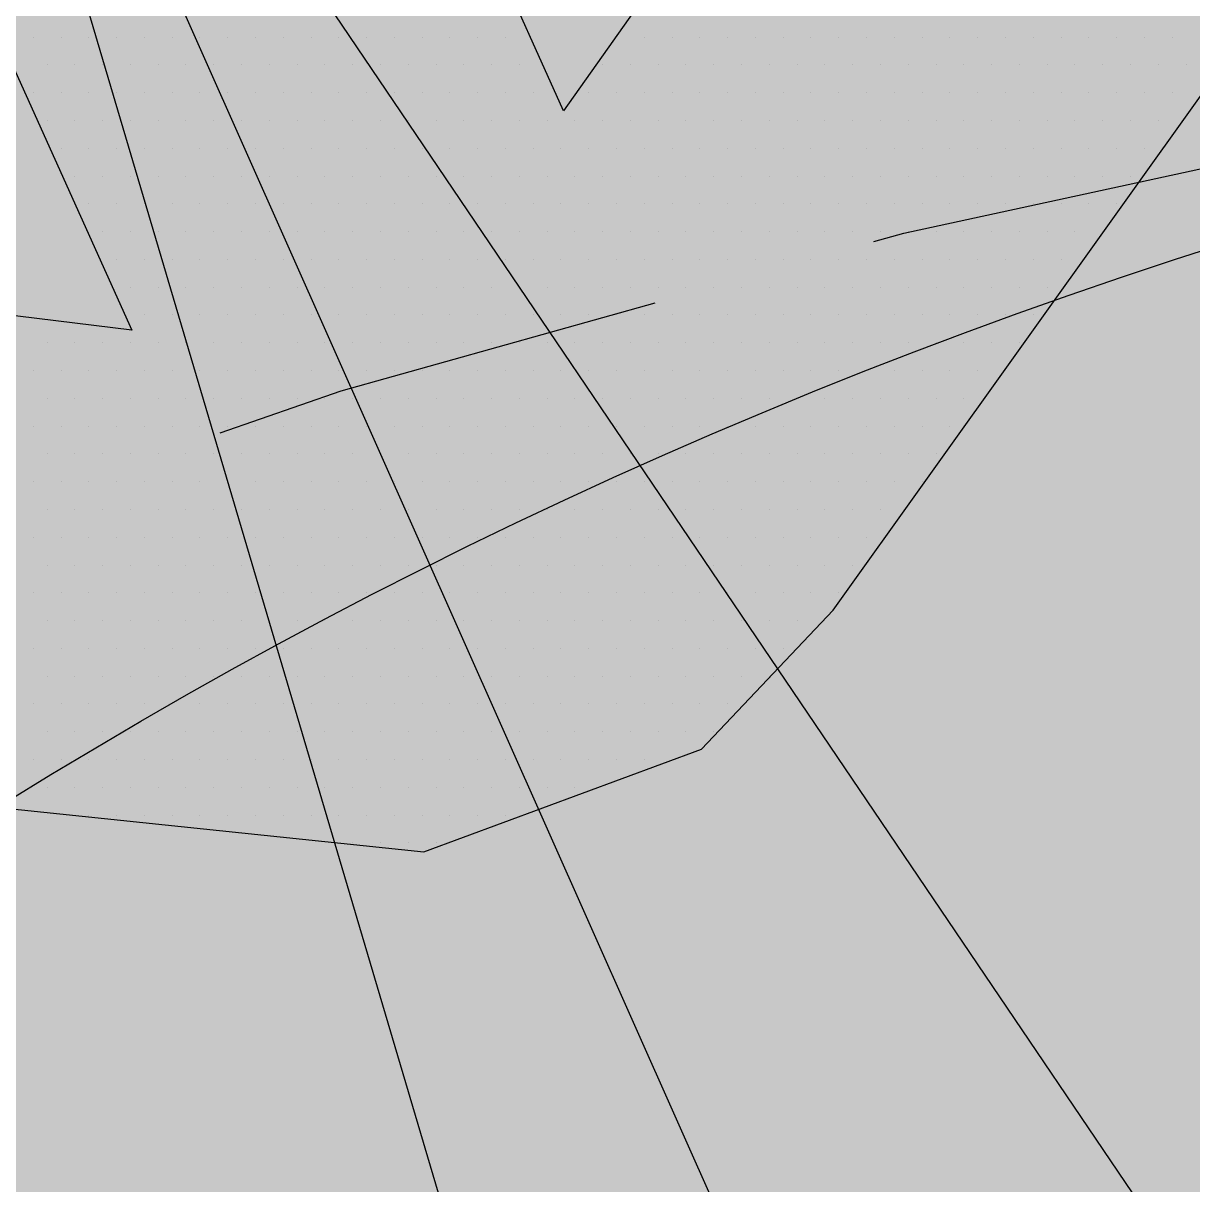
# Paper-space layout 'Layout1' of a CAD drawing. Extents: x -43 to 2298, y -18 to 768.
# Drawn here: x 138.001 to 140.317, y 267.128 to 269.429 of the extents above; entities that cross this region are included whole.
import ezdxf

# ---------------------------------------------------------------- set-up
doc = ezdxf.new("R2010")
doc.units = 0
doc.header["$LTSCALE"] = 2
doc.linetypes.add('CACHEX2', pattern=[0.75, 0.5, -0.25])
doc.layers.add('CARTOUCHE', color=7, linetype='Continuous')
doc.layers.add('LOGO', color=7, linetype='Continuous')

# ---------------------------------------------------------------- blocks, each defined once
blk = doc.blocks.new('A$C715108E3')
at = {"layer": 'LOGO', "color": 131}
for p, q in [((-13.2767, -1.0386), (-13.2767, -1.0386)), ((-13.1849, -1.0386), (-13.1849, -1.0386)), ((-13.0934, -1.0386), (-13.0934, -1.0386)), ((-13.0016, -1.0386), (-13.0016, -1.0386)), ((-12.9098, -1.0386), (-12.9098, -1.0386)), ((-12.8179, -1.0386), (-12.8179, -1.0386)), ((-12.7265, -1.0386), (-12.7265, -1.0386)), ((-12.6346, -1.0386), (-12.6346, -1.0386)), ((-12.5426, -1.0386), (-12.5426, -1.0386)), ((-12.4514, -1.0386), (-12.4514, -1.0386)), ((-12.3593, -1.0386), (-12.3593, -1.0386)), ((-12.2673, -1.0386), (-12.2673, -1.0386)), ((-12.176, -1.0386), (-12.176, -1.0386)), ((-12.0842, -1.0386), (-12.0842, -1.0386)), ((-11.9926, -1.0386), (-11.9926, -1.0386)), ((-11.9009, -1.0386), (-11.9009, -1.0386)), ((-11.8089, -1.0386), (-11.8089, -1.0386)), ((-11.7173, -1.0386), (-11.7173, -1.0386)), ((-11.3535, -1.0386), (-11.3535, -1.0386)), ((-11.3501, -1.0386), (-11.3501, -1.0386)), ((-11.2587, -1.0386), (-11.2587, -1.0386)), ((-11.1668, -1.0386), (-11.1668, -1.0386)), ((-11.075, -1.0386), (-11.075, -1.0386)), ((-10.9835, -1.0386), (-10.9835, -1.0386)), ((-10.8917, -1.0386), (-10.8917, -1.0386)), ((-10.7997, -1.0386), (-10.7997, -1.0386)), ((-10.7084, -1.0386), (-10.7084, -1.0386)), ((-10.6164, -1.0386), (-10.6164, -1.0386)), ((-10.5244, -1.0386), (-10.5244, -1.0386)), ((-10.4327, -1.0386), (-10.4327, -1.0386)), ((-10.3413, -1.0386), (-10.3413, -1.0386)), ((-10.2496, -1.0386), (-10.2496, -1.0386)), ((-10.1576, -1.0386), (-10.1576, -1.0386)), ((-10.0663, -1.0386), (-10.0663, -1.0386)), ((-9.9743, -1.0386), (-9.9743, -1.0386)), ((-9.8823, -1.0386), (-9.8823, -1.0386)), ((-9.7912, -1.0386), (-9.7912, -1.0386)), ((-9.699, -1.0386), (-9.699, -1.0386)), ((-9.6072, -1.0386), (-9.6072, -1.0386)), ((-9.5157, -1.0386), (-9.5157, -1.0386)), ((-13.231, -1.1301), (-13.231, -1.1301)), ((-13.1392, -1.1301), (-13.1392, -1.1301)), ((-13.0473, -1.1301), (-13.0473, -1.1301)), ((-12.9559, -1.1301), (-12.9559, -1.1301)), ((-12.864, -1.1301), (-12.864, -1.1301)), ((-12.7722, -1.1301), (-12.7722, -1.1301)), ((-12.6804, -1.1301), (-12.6804, -1.1301)), ((-12.5889, -1.1301), (-12.5889, -1.1301)), ((-12.4971, -1.1301), (-12.4971, -1.1301)), ((-12.4051, -1.1301), (-12.4051, -1.1301)), ((-12.3138, -1.1301), (-12.3138, -1.1301)), ((-12.2218, -1.1301), (-12.2218, -1.1301)), ((-12.1298, -1.1301), (-12.1298, -1.1301)), ((-12.0385, -1.1301), (-12.0385, -1.1301)), ((-11.9465, -1.1301), (-11.9465, -1.1301)), ((-11.8548, -1.1301), (-11.8548, -1.1301)), ((-11.7628, -1.1301), (-11.7628, -1.1301)), ((-11.6713, -1.1301), (-11.6713, -1.1301)), ((-11.418, -1.1301), (-11.418, -1.1301)), ((-11.3962, -1.1301), (-11.3962, -1.1301)), ((-11.3044, -1.1301), (-11.3044, -1.1301)), ((-11.2126, -1.1301), (-11.2126, -1.1301)), ((-11.1211, -1.1301), (-11.1211, -1.1301)), ((-11.0293, -1.1301), (-11.0293, -1.1301)), ((-10.9374, -1.1301), (-10.9374, -1.1301)), ((-10.846, -1.1301), (-10.846, -1.1301)), ((-10.7541, -1.1301), (-10.7541, -1.1301)), ((-10.6621, -1.1301), (-10.6621, -1.1301)), ((-10.5705, -1.1301), (-10.5705, -1.1301)), ((-10.479, -1.1301), (-10.479, -1.1301)), ((-10.3868, -1.1301), (-10.3868, -1.1301)), ((-10.2952, -1.1301), (-10.2952, -1.1301)), ((-10.2035, -1.1301), (-10.2035, -1.1301)), ((-10.1119, -1.1301), (-10.1119, -1.1301)), ((-10.0199, -1.1301), (-10.0199, -1.1301)), ((-9.9284, -1.1301), (-9.9284, -1.1301)), ((-9.8366, -1.1301), (-9.8366, -1.1301)), ((-9.7447, -1.1301), (-9.7447, -1.1301)), ((-9.6535, -1.1301), (-9.6535, -1.1301)), ((-9.5614, -1.1301), (-9.5614, -1.1301)), ((-9.4696, -1.1301), (-9.4696, -1.1301)), ((-13.3045, -1.2223), (-13.3045, -1.2223)), ((-13.2767, -1.2223), (-13.2767, -1.2223)), ((-13.1849, -1.2223), (-13.1849, -1.2223)), ((-13.0934, -1.2223), (-13.0934, -1.2223)), ((-13.0016, -1.2223), (-13.0016, -1.2223)), ((-12.9098, -1.2223), (-12.9098, -1.2223)), ((-12.8179, -1.2223), (-12.8179, -1.2223)), ((-12.7265, -1.2223), (-12.7265, -1.2223)), ((-12.6346, -1.2223), (-12.6346, -1.2223)), ((-12.5426, -1.2223), (-12.5426, -1.2223)), ((-12.4514, -1.2223), (-12.4514, -1.2223)), ((-12.3593, -1.2223), (-12.3593, -1.2223)), ((-12.2673, -1.2223), (-12.2673, -1.2223)), ((-12.176, -1.2223), (-12.176, -1.2223)), ((-12.0842, -1.2223), (-12.0842, -1.2223)), ((-11.9926, -1.2223), (-11.9926, -1.2223)), ((-11.9009, -1.2223), (-11.9009, -1.2223)), ((-11.8089, -1.2223), (-11.8089, -1.2223)), ((-11.7173, -1.2223), (-11.7173, -1.2223)), ((-11.6252, -1.2223), (-11.6252, -1.2223)), ((-11.4828, -1.2223), (-11.4828, -1.2223)), ((-11.442, -1.2223), (-11.442, -1.2223)), ((-11.3501, -1.2223), (-11.3501, -1.2223)), ((-11.2587, -1.2223), (-11.2587, -1.2223)), ((-11.1668, -1.2223), (-11.1668, -1.2223)), ((-11.075, -1.2223), (-11.075, -1.2223)), ((-10.9835, -1.2223), (-10.9835, -1.2223)), ((-10.8917, -1.2223), (-10.8917, -1.2223)), ((-10.7997, -1.2223), (-10.7997, -1.2223)), ((-10.7084, -1.2223), (-10.7084, -1.2223)), ((-10.6164, -1.2223), (-10.6164, -1.2223)), ((-10.5244, -1.2223), (-10.5244, -1.2223)), ((-10.4327, -1.2223), (-10.4327, -1.2223)), ((-10.3413, -1.2223), (-10.3413, -1.2223)), ((-10.2496, -1.2223), (-10.2496, -1.2223)), ((-10.1576, -1.2223), (-10.1576, -1.2223)), ((-10.0663, -1.2223), (-10.0663, -1.2223)), ((-9.9743, -1.2223), (-9.9743, -1.2223)), ((-9.8823, -1.2223), (-9.8823, -1.2223)), ((-9.7912, -1.2223), (-9.7912, -1.2223)), ((-9.699, -1.2223), (-9.699, -1.2223)), ((-9.6072, -1.2223), (-9.6072, -1.2223)), ((-9.5157, -1.2223), (-9.5157, -1.2223)), ((-13.2632, -1.3138), (-13.2632, -1.3138)), ((-13.231, -1.3138), (-13.231, -1.3138)), ((-13.1392, -1.3138), (-13.1392, -1.3138)), ((-13.0473, -1.3138), (-13.0473, -1.3138)), ((-12.9559, -1.3138), (-12.9559, -1.3138)), ((-12.864, -1.3138), (-12.864, -1.3138)), ((-12.7722, -1.3138), (-12.7722, -1.3138)), ((-12.6804, -1.3138), (-12.6804, -1.3138)), ((-12.5889, -1.3138), (-12.5889, -1.3138)), ((-12.4971, -1.3138), (-12.4971, -1.3138)), ((-12.4051, -1.3138), (-12.4051, -1.3138)), ((-12.3138, -1.3138), (-12.3138, -1.3138)), ((-12.2218, -1.3138), (-12.2218, -1.3138)), ((-12.1298, -1.3138), (-12.1298, -1.3138)), ((-12.0385, -1.3138), (-12.0385, -1.3138)), ((-11.9465, -1.3138), (-11.9465, -1.3138)), ((-11.8548, -1.3138), (-11.8548, -1.3138)), ((-11.7628, -1.3138), (-11.7628, -1.3138)), ((-11.6713, -1.3138), (-11.6713, -1.3138)), ((-11.5795, -1.3138), (-11.5795, -1.3138)), ((-11.4877, -1.3138), (-11.4877, -1.3138)), ((-11.3962, -1.3138), (-11.3962, -1.3138)), ((-11.3044, -1.3138), (-11.3044, -1.3138)), ((-11.2126, -1.3138), (-11.2126, -1.3138)), ((-11.1211, -1.3138), (-11.1211, -1.3138)), ((-11.0293, -1.3138), (-11.0293, -1.3138)), ((-10.9374, -1.3138), (-10.9374, -1.3138)), ((-10.846, -1.3138), (-10.846, -1.3138)), ((-10.7541, -1.3138), (-10.7541, -1.3138)), ((-10.6621, -1.3138), (-10.6621, -1.3138)), ((-10.5705, -1.3138), (-10.5705, -1.3138)), ((-10.479, -1.3138), (-10.479, -1.3138)), ((-10.3868, -1.3138), (-10.3868, -1.3138)), ((-10.2952, -1.3138), (-10.2952, -1.3138)), ((-10.2035, -1.3138), (-10.2035, -1.3138)), ((-10.1119, -1.3138), (-10.1119, -1.3138)), ((-10.0199, -1.3138), (-10.0199, -1.3138)), ((-9.9284, -1.3138), (-9.9284, -1.3138)), ((-9.8366, -1.3138), (-9.8366, -1.3138)), ((-9.7447, -1.3138), (-9.7447, -1.3138)), ((-9.6535, -1.3138), (-9.6535, -1.3138)), ((-9.5614, -1.3138), (-9.5614, -1.3138)), ((-13.222, -1.4052), (-13.222, -1.4052)), ((-13.1849, -1.4052), (-13.1849, -1.4052)), ((-13.0934, -1.4052), (-13.0934, -1.4052)), ((-13.0016, -1.4052), (-13.0016, -1.4052)), ((-12.9098, -1.4052), (-12.9098, -1.4052)), ((-12.8179, -1.4052), (-12.8179, -1.4052)), ((-12.7265, -1.4052), (-12.7265, -1.4052)), ((-12.6346, -1.4052), (-12.6346, -1.4052)), ((-12.5426, -1.4052), (-12.5426, -1.4052)), ((-12.4514, -1.4052), (-12.4514, -1.4052)), ((-12.3593, -1.4052), (-12.3593, -1.4052)), ((-12.2673, -1.4052), (-12.2673, -1.4052)), ((-12.176, -1.4052), (-12.176, -1.4052)), ((-12.0842, -1.4052), (-12.0842, -1.4052)), ((-11.9926, -1.4052), (-11.9926, -1.4052)), ((-11.9009, -1.4052), (-11.9009, -1.4052)), ((-11.8089, -1.4052), (-11.8089, -1.4052)), ((-11.7173, -1.4052), (-11.7173, -1.4052)), ((-11.6252, -1.4052), (-11.6252, -1.4052)), ((-11.534, -1.4052), (-11.534, -1.4052)), ((-11.442, -1.4052), (-11.442, -1.4052)), ((-11.3501, -1.4052), (-11.3501, -1.4052)), ((-11.2587, -1.4052), (-11.2587, -1.4052)), ((-11.1668, -1.4052), (-11.1668, -1.4052)), ((-11.075, -1.4052), (-11.075, -1.4052)), ((-10.9835, -1.4052), (-10.9835, -1.4052)), ((-10.8917, -1.4052), (-10.8917, -1.4052)), ((-10.7997, -1.4052), (-10.7997, -1.4052)), ((-10.7084, -1.4052), (-10.7084, -1.4052)), ((-10.6164, -1.4052), (-10.6164, -1.4052)), ((-10.5244, -1.4052), (-10.5244, -1.4052)), ((-10.4327, -1.4052), (-10.4327, -1.4052)), ((-10.3413, -1.4052), (-10.3413, -1.4052)), ((-10.2496, -1.4052), (-10.2496, -1.4052)), ((-10.1576, -1.4052), (-10.1576, -1.4052)), ((-10.0663, -1.4052), (-10.0663, -1.4052)), ((-9.9743, -1.4052), (-9.9743, -1.4052)), ((-9.8823, -1.4052), (-9.8823, -1.4052)), ((-9.7912, -1.4052), (-9.7912, -1.4052)), ((-9.699, -1.4052), (-9.699, -1.4052)), ((-9.6072, -1.4052), (-9.6072, -1.4052)), ((-13.1806, -1.4974), (-13.1806, -1.4974)), ((-13.1392, -1.4974), (-13.1392, -1.4974)), ((-13.0473, -1.4974), (-13.0473, -1.4974)), ((-12.9559, -1.4974), (-12.9559, -1.4974)), ((-12.864, -1.4974), (-12.864, -1.4974)), ((-12.7722, -1.4974), (-12.7722, -1.4974)), ((-12.6804, -1.4974), (-12.6804, -1.4974)), ((-12.5889, -1.4974), (-12.5889, -1.4974)), ((-12.4971, -1.4974), (-12.4971, -1.4974)), ((-12.4051, -1.4974), (-12.4051, -1.4974)), ((-12.3138, -1.4974), (-12.3138, -1.4974)), ((-12.2218, -1.4974), (-12.2218, -1.4974)), ((-12.1298, -1.4974), (-12.1298, -1.4974)), ((-12.0385, -1.4974), (-12.0385, -1.4974)), ((-11.9465, -1.4974), (-11.9465, -1.4974)), ((-11.8548, -1.4974), (-11.8548, -1.4974)), ((-11.7628, -1.4974), (-11.7628, -1.4974)), ((-11.6713, -1.4974), (-11.6713, -1.4974)), ((-11.5795, -1.4974), (-11.5795, -1.4974)), ((-11.4877, -1.4974), (-11.4877, -1.4974)), ((-11.3962, -1.4974), (-11.3962, -1.4974)), ((-11.3044, -1.4974), (-11.3044, -1.4974)), ((-11.2126, -1.4974), (-11.2126, -1.4974)), ((-11.1211, -1.4974), (-11.1211, -1.4974)), ((-11.0293, -1.4974), (-11.0293, -1.4974)), ((-10.9374, -1.4974), (-10.9374, -1.4974)), ((-10.846, -1.4974), (-10.846, -1.4974)), ((-10.7541, -1.4974), (-10.7541, -1.4974)), ((-10.6621, -1.4974), (-10.6621, -1.4974)), ((-10.5705, -1.4974), (-10.5705, -1.4974)), ((-10.479, -1.4974), (-10.479, -1.4974)), ((-10.3868, -1.4974), (-10.3868, -1.4974)), ((-10.2952, -1.4974), (-10.2952, -1.4974)), ((-10.2035, -1.4974), (-10.2035, -1.4974)), ((-10.1119, -1.4974), (-10.1119, -1.4974)), ((-10.0199, -1.4974), (-10.0199, -1.4974)), ((-9.9284, -1.4974), (-9.9284, -1.4974)), ((-9.8366, -1.4974), (-9.8366, -1.4974)), ((-9.7447, -1.4974), (-9.7447, -1.4974)), ((-9.6535, -1.4974), (-9.6535, -1.4974)), ((-13.1392, -1.5889), (-13.1392, -1.5889)), ((-13.0934, -1.5889), (-13.0934, -1.5889)), ((-13.0016, -1.5889), (-13.0016, -1.5889)), ((-12.9098, -1.5889), (-12.9098, -1.5889)), ((-12.8179, -1.5889), (-12.8179, -1.5889)), ((-12.7265, -1.5889), (-12.7265, -1.5889)), ((-12.6346, -1.5889), (-12.6346, -1.5889)), ((-12.5426, -1.5889), (-12.5426, -1.5889)), ((-12.4514, -1.5889), (-12.4514, -1.5889)), ((-12.3593, -1.5889), (-12.3593, -1.5889)), ((-12.2673, -1.5889), (-12.2673, -1.5889)), ((-12.176, -1.5889), (-12.176, -1.5889)), ((-12.0842, -1.5889), (-12.0842, -1.5889)), ((-11.9926, -1.5889), (-11.9926, -1.5889)), ((-11.9009, -1.5889), (-11.9009, -1.5889)), ((-11.8089, -1.5889), (-11.8089, -1.5889)), ((-11.7173, -1.5889), (-11.7173, -1.5889)), ((-11.6252, -1.5889), (-11.6252, -1.5889)), ((-11.534, -1.5889), (-11.534, -1.5889)), ((-11.442, -1.5889), (-11.442, -1.5889)), ((-11.3501, -1.5889), (-11.3501, -1.5889)), ((-11.2587, -1.5889), (-11.2587, -1.5889)), ((-11.1668, -1.5889), (-11.1668, -1.5889)), ((-11.075, -1.5889), (-11.075, -1.5889)), ((-10.9835, -1.5889), (-10.9835, -1.5889)), ((-10.8917, -1.5889), (-10.8917, -1.5889)), ((-10.7997, -1.5889), (-10.7997, -1.5889)), ((-10.7084, -1.5889), (-10.7084, -1.5889)), ((-10.6164, -1.5889), (-10.6164, -1.5889)), ((-10.5244, -1.5889), (-10.5244, -1.5889)), ((-10.4327, -1.5889), (-10.4327, -1.5889)), ((-10.3413, -1.5889), (-10.3413, -1.5889)), ((-10.2496, -1.5889), (-10.2496, -1.5889)), ((-10.1576, -1.5889), (-10.1576, -1.5889)), ((-10.0663, -1.5889), (-10.0663, -1.5889)), ((-9.9743, -1.5889), (-9.9743, -1.5889)), ((-9.8823, -1.5889), (-9.8823, -1.5889)), ((-9.7912, -1.5889), (-9.7912, -1.5889)), ((-9.699, -1.5889), (-9.699, -1.5889)), ((-13.0979, -1.6803), (-13.0979, -1.6803)), ((-13.0473, -1.6803), (-13.0473, -1.6803)), ((-12.9559, -1.6803), (-12.9559, -1.6803)), ((-12.864, -1.6803), (-12.864, -1.6803)), ((-12.7722, -1.6803), (-12.7722, -1.6803)), ((-12.6804, -1.6803), (-12.6804, -1.6803)), ((-12.5889, -1.6803), (-12.5889, -1.6803)), ((-12.4971, -1.6803), (-12.4971, -1.6803)), ((-12.4051, -1.6803), (-12.4051, -1.6803)), ((-12.3138, -1.6803), (-12.3138, -1.6803)), ((-12.2218, -1.6803), (-12.2218, -1.6803)), ((-12.1298, -1.6803), (-12.1298, -1.6803)), ((-12.0385, -1.6803), (-12.0385, -1.6803)), ((-11.9465, -1.6803), (-11.9465, -1.6803)), ((-11.8548, -1.6803), (-11.8548, -1.6803)), ((-11.7628, -1.6803), (-11.7628, -1.6803)), ((-11.6713, -1.6803), (-11.6713, -1.6803)), ((-11.5795, -1.6803), (-11.5795, -1.6803)), ((-11.4877, -1.6803), (-11.4877, -1.6803)), ((-11.3962, -1.6803), (-11.3962, -1.6803)), ((-11.3044, -1.6803), (-11.3044, -1.6803)), ((-11.2126, -1.6803), (-11.2126, -1.6803)), ((-11.1211, -1.6803), (-11.1211, -1.6803)), ((-11.0293, -1.6803), (-11.0293, -1.6803)), ((-10.9374, -1.6803), (-10.9374, -1.6803)), ((-10.846, -1.6803), (-10.846, -1.6803)), ((-10.7541, -1.6803), (-10.7541, -1.6803)), ((-10.6621, -1.6803), (-10.6621, -1.6803)), ((-10.5705, -1.6803), (-10.5705, -1.6803)), ((-10.479, -1.6803), (-10.479, -1.6803)), ((-10.3868, -1.6803), (-10.3868, -1.6803)), ((-10.2952, -1.6803), (-10.2952, -1.6803)), ((-10.2035, -1.6803), (-10.2035, -1.6803)), ((-10.1119, -1.6803), (-10.1119, -1.6803)), ((-10.0199, -1.6803), (-10.0199, -1.6803)), ((-9.9284, -1.6803), (-9.9284, -1.6803)), ((-9.8366, -1.6803), (-9.8366, -1.6803)), ((-9.7447, -1.6803), (-9.7447, -1.6803)), ((-13.0567, -1.7727), (-13.0567, -1.7727)), ((-13.0016, -1.7727), (-13.0016, -1.7727)), ((-12.9098, -1.7727), (-12.9098, -1.7727)), ((-12.8179, -1.7727), (-12.8179, -1.7727)), ((-12.7265, -1.7727), (-12.7265, -1.7727)), ((-12.6346, -1.7727), (-12.6346, -1.7727)), ((-12.5426, -1.7727), (-12.5426, -1.7727)), ((-12.4514, -1.7727), (-12.4514, -1.7727)), ((-12.3593, -1.7727), (-12.3593, -1.7727)), ((-12.2673, -1.7727), (-12.2673, -1.7727)), ((-12.176, -1.7727), (-12.176, -1.7727)), ((-12.0842, -1.7727), (-12.0842, -1.7727)), ((-11.9926, -1.7727), (-11.9926, -1.7727)), ((-11.9009, -1.7727), (-11.9009, -1.7727)), ((-11.8089, -1.7727), (-11.8089, -1.7727)), ((-11.7173, -1.7727), (-11.7173, -1.7727)), ((-11.6252, -1.7727), (-11.6252, -1.7727)), ((-11.534, -1.7727), (-11.534, -1.7727)), ((-11.442, -1.7727), (-11.442, -1.7727)), ((-11.3501, -1.7727), (-11.3501, -1.7727)), ((-11.2587, -1.7727), (-11.2587, -1.7727)), ((-11.1668, -1.7727), (-11.1668, -1.7727)), ((-11.075, -1.7727), (-11.075, -1.7727)), ((-10.9835, -1.7727), (-10.9835, -1.7727)), ((-10.8917, -1.7727), (-10.8917, -1.7727)), ((-10.7997, -1.7727), (-10.7997, -1.7727)), ((-10.7084, -1.7727), (-10.7084, -1.7727)), ((-10.6164, -1.7727), (-10.6164, -1.7727)), ((-10.5244, -1.7727), (-10.5244, -1.7727)), ((-10.4327, -1.7727), (-10.4327, -1.7727)), ((-10.3413, -1.7727), (-10.3413, -1.7727)), ((-10.2496, -1.7727), (-10.2496, -1.7727)), ((-10.1576, -1.7727), (-10.1576, -1.7727)), ((-10.0663, -1.7727), (-10.0663, -1.7727)), ((-9.9743, -1.7727), (-9.9743, -1.7727)), ((-9.8823, -1.7727), (-9.8823, -1.7727)), ((-13.0151, -1.864), (-13.0151, -1.864)), ((-12.9559, -1.864), (-12.9559, -1.864)), ((-12.864, -1.864), (-12.864, -1.864)), ((-12.7722, -1.864), (-12.7722, -1.864)), ((-12.6804, -1.864), (-12.6804, -1.864)), ((-12.5889, -1.864), (-12.5889, -1.864)), ((-12.4971, -1.864), (-12.4971, -1.864)), ((-12.4051, -1.864), (-12.4051, -1.864)), ((-12.3138, -1.864), (-12.3138, -1.864)), ((-12.2218, -1.864), (-12.2218, -1.864)), ((-12.1298, -1.864), (-12.1298, -1.864)), ((-12.0385, -1.864), (-12.0385, -1.864)), ((-11.9465, -1.864), (-11.9465, -1.864)), ((-11.8548, -1.864), (-11.8548, -1.864)), ((-11.7628, -1.864), (-11.7628, -1.864)), ((-11.6713, -1.864), (-11.6713, -1.864)), ((-11.5795, -1.864), (-11.5795, -1.864)), ((-11.4877, -1.864), (-11.4877, -1.864)), ((-11.3962, -1.864), (-11.3962, -1.864)), ((-11.3044, -1.864), (-11.3044, -1.864)), ((-11.2126, -1.864), (-11.2126, -1.864)), ((-11.1211, -1.864), (-11.1211, -1.864)), ((-11.0293, -1.864), (-11.0293, -1.864)), ((-10.9374, -1.864), (-10.9374, -1.864)), ((-10.846, -1.864), (-10.846, -1.864)), ((-10.7541, -1.864), (-10.7541, -1.864)), ((-10.6621, -1.864), (-10.6621, -1.864)), ((-10.5705, -1.864), (-10.5705, -1.864)), ((-10.479, -1.864), (-10.479, -1.864)), ((-10.3868, -1.864), (-10.3868, -1.864)), ((-10.2952, -1.864), (-10.2952, -1.864)), ((-10.2035, -1.864), (-10.2035, -1.864)), ((-10.1119, -1.864), (-10.1119, -1.864)), ((-10.0199, -1.864), (-10.0199, -1.864)), ((-9.9284, -1.864), (-9.9284, -1.864)), ((-12.9739, -1.9557), (-12.9739, -1.9557)), ((-12.9098, -1.9557), (-12.9098, -1.9557)), ((-12.8179, -1.9557), (-12.8179, -1.9557)), ((-12.7265, -1.9557), (-12.7265, -1.9557)), ((-12.6346, -1.9557), (-12.6346, -1.9557)), ((-12.5426, -1.9557), (-12.5426, -1.9557)), ((-12.4514, -1.9557), (-12.4514, -1.9557)), ((-12.3593, -1.9557), (-12.3593, -1.9557)), ((-12.2673, -1.9557), (-12.2673, -1.9557)), ((-12.176, -1.9557), (-12.176, -1.9557)), ((-12.0842, -1.9557), (-12.0842, -1.9557)), ((-11.9926, -1.9557), (-11.9926, -1.9557)), ((-11.9009, -1.9557), (-11.9009, -1.9557)), ((-11.8089, -1.9557), (-11.8089, -1.9557)), ((-11.7173, -1.9557), (-11.7173, -1.9557)), ((-11.6252, -1.9557), (-11.6252, -1.9557)), ((-11.534, -1.9557), (-11.534, -1.9557)), ((-11.442, -1.9557), (-11.442, -1.9557)), ((-11.3501, -1.9557), (-11.3501, -1.9557)), ((-11.2587, -1.9557), (-11.2587, -1.9557)), ((-11.1668, -1.9557), (-11.1668, -1.9557)), ((-11.075, -1.9557), (-11.075, -1.9557)), ((-10.9835, -1.9557), (-10.9835, -1.9557)), ((-10.8917, -1.9557), (-10.8917, -1.9557)), ((-10.7997, -1.9557), (-10.7997, -1.9557)), ((-10.7084, -1.9557), (-10.7084, -1.9557)), ((-10.6164, -1.9557), (-10.6164, -1.9557)), ((-10.5244, -1.9557), (-10.5244, -1.9557)), ((-10.4327, -1.9557), (-10.4327, -1.9557)), ((-10.3413, -1.9557), (-10.3413, -1.9557)), ((-10.2496, -1.9557), (-10.2496, -1.9557)), ((-10.1576, -1.9557), (-10.1576, -1.9557)), ((-10.0663, -1.9557), (-10.0663, -1.9557)), ((-9.9743, -1.9557), (-9.9743, -1.9557)), ((-13.231, -2.0481), (-13.231, -2.0481)), ((-13.1392, -2.0481), (-13.1392, -2.0481)), ((-13.0473, -2.0481), (-13.0473, -2.0481)), ((-12.9559, -2.0481), (-12.9559, -2.0481)), ((-12.864, -2.0481), (-12.864, -2.0481)), ((-12.7722, -2.0481), (-12.7722, -2.0481)), ((-12.6804, -2.0481), (-12.6804, -2.0481)), ((-12.5889, -2.0481), (-12.5889, -2.0481)), ((-12.4971, -2.0481), (-12.4971, -2.0481)), ((-12.4051, -2.0481), (-12.4051, -2.0481)), ((-12.3138, -2.0481), (-12.3138, -2.0481)), ((-12.2218, -2.0481), (-12.2218, -2.0481)), ((-12.1298, -2.0481), (-12.1298, -2.0481)), ((-12.0385, -2.0481), (-12.0385, -2.0481)), ((-11.9465, -2.0481), (-11.9465, -2.0481)), ((-11.8548, -2.0481), (-11.8548, -2.0481)), ((-11.7628, -2.0481), (-11.7628, -2.0481)), ((-11.6713, -2.0481), (-11.6713, -2.0481)), ((-11.5795, -2.0481), (-11.5795, -2.0481)), ((-11.4877, -2.0481), (-11.4877, -2.0481)), ((-11.3962, -2.0481), (-11.3962, -2.0481)), ((-11.3044, -2.0481), (-11.3044, -2.0481)), ((-11.2126, -2.0481), (-11.2126, -2.0481)), ((-11.1211, -2.0481), (-11.1211, -2.0481)), ((-11.0293, -2.0481), (-11.0293, -2.0481)), ((-10.9374, -2.0481), (-10.9374, -2.0481)), ((-10.846, -2.0481), (-10.846, -2.0481)), ((-10.7541, -2.0481), (-10.7541, -2.0481)), ((-10.6621, -2.0481), (-10.6621, -2.0481)), ((-10.5705, -2.0481), (-10.5705, -2.0481)), ((-10.479, -2.0481), (-10.479, -2.0481)), ((-10.3868, -2.0481), (-10.3868, -2.0481)), ((-10.2952, -2.0481), (-10.2952, -2.0481)), ((-10.2035, -2.0481), (-10.2035, -2.0481)), ((-10.1119, -2.0481), (-10.1119, -2.0481)), ((-10.0199, -2.0481), (-10.0199, -2.0481)), ((-13.2767, -2.1393), (-13.2767, -2.1393)), ((-13.1849, -2.1393), (-13.1849, -2.1393)), ((-13.0934, -2.1393), (-13.0934, -2.1393)), ((-13.0016, -2.1393), (-13.0016, -2.1393)), ((-12.9098, -2.1393), (-12.9098, -2.1393)), ((-12.8179, -2.1393), (-12.8179, -2.1393)), ((-12.7265, -2.1393), (-12.7265, -2.1393)), ((-12.6346, -2.1393), (-12.6346, -2.1393)), ((-12.5426, -2.1393), (-12.5426, -2.1393)), ((-12.4514, -2.1393), (-12.4514, -2.1393)), ((-12.3593, -2.1393), (-12.3593, -2.1393)), ((-12.2673, -2.1393), (-12.2673, -2.1393)), ((-12.176, -2.1393), (-12.176, -2.1393)), ((-12.0842, -2.1393), (-12.0842, -2.1393)), ((-11.9926, -2.1393), (-11.9926, -2.1393)), ((-11.9009, -2.1393), (-11.9009, -2.1393)), ((-11.8089, -2.1393), (-11.8089, -2.1393)), ((-11.7173, -2.1393), (-11.7173, -2.1393)), ((-11.6252, -2.1393), (-11.6252, -2.1393)), ((-11.534, -2.1393), (-11.534, -2.1393)), ((-11.442, -2.1393), (-11.442, -2.1393)), ((-11.3501, -2.1393), (-11.3501, -2.1393)), ((-11.2587, -2.1393), (-11.2587, -2.1393)), ((-11.1668, -2.1393), (-11.1668, -2.1393)), ((-11.075, -2.1393), (-11.075, -2.1393)), ((-10.9835, -2.1393), (-10.9835, -2.1393)), ((-10.8917, -2.1393), (-10.8917, -2.1393)), ((-10.7997, -2.1393), (-10.7997, -2.1393)), ((-10.7084, -2.1393), (-10.7084, -2.1393)), ((-10.6164, -2.1393), (-10.6164, -2.1393)), ((-10.5244, -2.1393), (-10.5244, -2.1393)), ((-10.4327, -2.1393), (-10.4327, -2.1393)), ((-10.3413, -2.1393), (-10.3413, -2.1393)), ((-10.2496, -2.1393), (-10.2496, -2.1393)), ((-10.1576, -2.1393), (-10.1576, -2.1393)), ((-13.231, -2.231), (-13.231, -2.231)), ((-13.1392, -2.231), (-13.1392, -2.231)), ((-13.0473, -2.231), (-13.0473, -2.231)), ((-12.9559, -2.231), (-12.9559, -2.231)), ((-12.864, -2.231), (-12.864, -2.231)), ((-12.7722, -2.231), (-12.7722, -2.231)), ((-12.6804, -2.231), (-12.6804, -2.231)), ((-12.5889, -2.231), (-12.5889, -2.231)), ((-12.4971, -2.231), (-12.4971, -2.231)), ((-12.4051, -2.231), (-12.4051, -2.231)), ((-12.3138, -2.231), (-12.3138, -2.231)), ((-12.2218, -2.231), (-12.2218, -2.231)), ((-12.1298, -2.231), (-12.1298, -2.231)), ((-12.0385, -2.231), (-12.0385, -2.231)), ((-11.9465, -2.231), (-11.9465, -2.231)), ((-11.8548, -2.231), (-11.8548, -2.231)), ((-11.7628, -2.231), (-11.7628, -2.231)), ((-11.6713, -2.231), (-11.6713, -2.231)), ((-11.5795, -2.231), (-11.5795, -2.231)), ((-11.4877, -2.231), (-11.4877, -2.231)), ((-11.3962, -2.231), (-11.3962, -2.231)), ((-11.3044, -2.231), (-11.3044, -2.231)), ((-11.2126, -2.231), (-11.2126, -2.231)), ((-11.1211, -2.231), (-11.1211, -2.231)), ((-11.0293, -2.231), (-11.0293, -2.231)), ((-10.9374, -2.231), (-10.9374, -2.231)), ((-10.846, -2.231), (-10.846, -2.231)), ((-10.7541, -2.231), (-10.7541, -2.231)), ((-10.6621, -2.231), (-10.6621, -2.231)), ((-10.5705, -2.231), (-10.5705, -2.231)), ((-10.479, -2.231), (-10.479, -2.231)), ((-10.3868, -2.231), (-10.3868, -2.231)), ((-10.2952, -2.231), (-10.2952, -2.231)), ((-10.2035, -2.231), (-10.2035, -2.231)), ((-13.2767, -2.3232), (-13.2767, -2.3232)), ((-13.1849, -2.3232), (-13.1849, -2.3232)), ((-13.0934, -2.3232), (-13.0934, -2.3232)), ((-13.0016, -2.3232), (-13.0016, -2.3232)), ((-12.9098, -2.3232), (-12.9098, -2.3232)), ((-12.8179, -2.3232), (-12.8179, -2.3232)), ((-12.7265, -2.3232), (-12.7265, -2.3232)), ((-12.6346, -2.3232), (-12.6346, -2.3232)), ((-12.5426, -2.3232), (-12.5426, -2.3232)), ((-12.4514, -2.3232), (-12.4514, -2.3232)), ((-12.3593, -2.3232), (-12.3593, -2.3232)), ((-12.2673, -2.3232), (-12.2673, -2.3232)), ((-12.176, -2.3232), (-12.176, -2.3232)), ((-12.0842, -2.3232), (-12.0842, -2.3232)), ((-11.9926, -2.3232), (-11.9926, -2.3232)), ((-11.9009, -2.3232), (-11.9009, -2.3232)), ((-11.8089, -2.3232), (-11.8089, -2.3232)), ((-11.7173, -2.3232), (-11.7173, -2.3232)), ((-11.6252, -2.3232), (-11.6252, -2.3232)), ((-11.534, -2.3232), (-11.534, -2.3232)), ((-11.442, -2.3232), (-11.442, -2.3232)), ((-11.3501, -2.3232), (-11.3501, -2.3232)), ((-11.2587, -2.3232), (-11.2587, -2.3232)), ((-11.1668, -2.3232), (-11.1668, -2.3232)), ((-11.075, -2.3232), (-11.075, -2.3232)), ((-10.9835, -2.3232), (-10.9835, -2.3232)), ((-10.8917, -2.3232), (-10.8917, -2.3232)), ((-10.7997, -2.3232), (-10.7997, -2.3232)), ((-10.7084, -2.3232), (-10.7084, -2.3232)), ((-10.6164, -2.3232), (-10.6164, -2.3232)), ((-10.5244, -2.3232), (-10.5244, -2.3232)), ((-10.4327, -2.3232), (-10.4327, -2.3232)), ((-10.3413, -2.3232), (-10.3413, -2.3232)), ((-10.2496, -2.3232), (-10.2496, -2.3232)), ((-13.231, -2.4146), (-13.231, -2.4146)), ((-13.1392, -2.4146), (-13.1392, -2.4146)), ((-13.0473, -2.4146), (-13.0473, -2.4146)), ((-12.9559, -2.4146), (-12.9559, -2.4146)), ((-12.864, -2.4146), (-12.864, -2.4146)), ((-12.7722, -2.4146), (-12.7722, -2.4146)), ((-12.6804, -2.4146), (-12.6804, -2.4146)), ((-12.5889, -2.4146), (-12.5889, -2.4146)), ((-12.4971, -2.4146), (-12.4971, -2.4146)), ((-12.4051, -2.4146), (-12.4051, -2.4146)), ((-12.3138, -2.4146), (-12.3138, -2.4146)), ((-12.2218, -2.4146), (-12.2218, -2.4146)), ((-12.1298, -2.4146), (-12.1298, -2.4146)), ((-12.0385, -2.4146), (-12.0385, -2.4146)), ((-11.9465, -2.4146), (-11.9465, -2.4146)), ((-11.8548, -2.4146), (-11.8548, -2.4146)), ((-11.7628, -2.4146), (-11.7628, -2.4146)), ((-11.6713, -2.4146), (-11.6713, -2.4146)), ((-11.5795, -2.4146), (-11.5795, -2.4146)), ((-11.4877, -2.4146), (-11.4877, -2.4146)), ((-11.3962, -2.4146), (-11.3962, -2.4146)), ((-11.3044, -2.4146), (-11.3044, -2.4146)), ((-11.2126, -2.4146), (-11.2126, -2.4146)), ((-11.1211, -2.4146), (-11.1211, -2.4146)), ((-11.0293, -2.4146), (-11.0293, -2.4146)), ((-10.9374, -2.4146), (-10.9374, -2.4146)), ((-10.846, -2.4146), (-10.846, -2.4146)), ((-10.7541, -2.4146), (-10.7541, -2.4146)), ((-10.6621, -2.4146), (-10.6621, -2.4146)), ((-10.5705, -2.4146), (-10.5705, -2.4146)), ((-10.479, -2.4146), (-10.479, -2.4146)), ((-10.3868, -2.4146), (-10.3868, -2.4146)), ((-10.2952, -2.4146), (-10.2952, -2.4146)), ((-13.2767, -2.507), (-13.2767, -2.507)), ((-13.1849, -2.507), (-13.1849, -2.507)), ((-13.0934, -2.507), (-13.0934, -2.507)), ((-13.0016, -2.507), (-13.0016, -2.507)), ((-12.9098, -2.507), (-12.9098, -2.507)), ((-12.8179, -2.507), (-12.8179, -2.507)), ((-12.7265, -2.507), (-12.7265, -2.507)), ((-12.6346, -2.507), (-12.6346, -2.507)), ((-12.5426, -2.507), (-12.5426, -2.507)), ((-12.4514, -2.507), (-12.4514, -2.507)), ((-12.3593, -2.507), (-12.3593, -2.507)), ((-12.2673, -2.507), (-12.2673, -2.507)), ((-12.176, -2.507), (-12.176, -2.507)), ((-12.0842, -2.507), (-12.0842, -2.507)), ((-11.9926, -2.507), (-11.9926, -2.507)), ((-11.9009, -2.507), (-11.9009, -2.507)), ((-11.8089, -2.507), (-11.8089, -2.507)), ((-11.7173, -2.507), (-11.7173, -2.507)), ((-11.6252, -2.507), (-11.6252, -2.507)), ((-11.534, -2.507), (-11.534, -2.507)), ((-11.442, -2.507), (-11.442, -2.507)), ((-11.3501, -2.507), (-11.3501, -2.507)), ((-11.2587, -2.507), (-11.2587, -2.507)), ((-11.1668, -2.507), (-11.1668, -2.507)), ((-11.075, -2.507), (-11.075, -2.507)), ((-10.9835, -2.507), (-10.9835, -2.507)), ((-10.8917, -2.507), (-10.8917, -2.507)), ((-10.7997, -2.507), (-10.7997, -2.507)), ((-10.7084, -2.507), (-10.7084, -2.507)), ((-10.6164, -2.507), (-10.6164, -2.507)), ((-10.5244, -2.507), (-10.5244, -2.507)), ((-10.4327, -2.507), (-10.4327, -2.507)), ((-10.3413, -2.507), (-10.3413, -2.507)), ((-13.231, -2.5983), (-13.231, -2.5983)), ((-13.1392, -2.5983), (-13.1392, -2.5983)), ((-13.0473, -2.5983), (-13.0473, -2.5983)), ((-12.9559, -2.5983), (-12.9559, -2.5983)), ((-12.864, -2.5983), (-12.864, -2.5983)), ((-12.7722, -2.5983), (-12.7722, -2.5983)), ((-12.6804, -2.5983), (-12.6804, -2.5983)), ((-12.5889, -2.5983), (-12.5889, -2.5983)), ((-12.4971, -2.5983), (-12.4971, -2.5983)), ((-12.4051, -2.5983), (-12.4051, -2.5983)), ((-12.3138, -2.5983), (-12.3138, -2.5983)), ((-12.2218, -2.5983), (-12.2218, -2.5983)), ((-12.1298, -2.5983), (-12.1298, -2.5983)), ((-12.0385, -2.5983), (-12.0385, -2.5983)), ((-11.9465, -2.5983), (-11.9465, -2.5983)), ((-11.8548, -2.5983), (-11.8548, -2.5983)), ((-11.7628, -2.5983), (-11.7628, -2.5983)), ((-11.6713, -2.5983), (-11.6713, -2.5983)), ((-11.5795, -2.5983), (-11.5795, -2.5983)), ((-11.4877, -2.5983), (-11.4877, -2.5983)), ((-11.3962, -2.5983), (-11.3962, -2.5983)), ((-11.3044, -2.5983), (-11.3044, -2.5983)), ((-11.2126, -2.5983), (-11.2126, -2.5983)), ((-11.1211, -2.5983), (-11.1211, -2.5983)), ((-11.0293, -2.5983), (-11.0293, -2.5983)), ((-10.9374, -2.5983), (-10.9374, -2.5983)), ((-10.846, -2.5983), (-10.846, -2.5983)), ((-10.7541, -2.5983), (-10.7541, -2.5983)), ((-10.6621, -2.5983), (-10.6621, -2.5983)), ((-10.5705, -2.5983), (-10.5705, -2.5983)), ((-10.479, -2.5983), (-10.479, -2.5983)), ((-13.2767, -2.6898), (-13.2767, -2.6898)), ((-13.1849, -2.6898), (-13.1849, -2.6898)), ((-13.0934, -2.6898), (-13.0934, -2.6898)), ((-13.0016, -2.6898), (-13.0016, -2.6898)), ((-12.9098, -2.6898), (-12.9098, -2.6898)), ((-12.8179, -2.6898), (-12.8179, -2.6898)), ((-12.7265, -2.6898), (-12.7265, -2.6898)), ((-12.6346, -2.6898), (-12.6346, -2.6898)), ((-12.5426, -2.6898), (-12.5426, -2.6898)), ((-12.4514, -2.6898), (-12.4514, -2.6898)), ((-12.3593, -2.6898), (-12.3593, -2.6898)), ((-12.2673, -2.6898), (-12.2673, -2.6898)), ((-12.176, -2.6898), (-12.176, -2.6898)), ((-12.0842, -2.6898), (-12.0842, -2.6898)), ((-11.9926, -2.6898), (-11.9926, -2.6898)), ((-11.9009, -2.6898), (-11.9009, -2.6898)), ((-11.8089, -2.6898), (-11.8089, -2.6898)), ((-11.7173, -2.6898), (-11.7173, -2.6898)), ((-11.6252, -2.6898), (-11.6252, -2.6898)), ((-11.534, -2.6898), (-11.534, -2.6898)), ((-11.442, -2.6898), (-11.442, -2.6898)), ((-11.3501, -2.6898), (-11.3501, -2.6898)), ((-11.2587, -2.6898), (-11.2587, -2.6898)), ((-11.1668, -2.6898), (-11.1668, -2.6898)), ((-11.075, -2.6898), (-11.075, -2.6898)), ((-10.9835, -2.6898), (-10.9835, -2.6898)), ((-10.8917, -2.6898), (-10.8917, -2.6898)), ((-10.7997, -2.6898), (-10.7997, -2.6898)), ((-10.7084, -2.6898), (-10.7084, -2.6898)), ((-10.6164, -2.6898), (-10.6164, -2.6898)), ((-10.5244, -2.6898), (-10.5244, -2.6898)), ((-13.231, -2.782), (-13.231, -2.782)), ((-13.1392, -2.782), (-13.1392, -2.782)), ((-13.0473, -2.782), (-13.0473, -2.782)), ((-12.9559, -2.782), (-12.9559, -2.782)), ((-12.864, -2.782), (-12.864, -2.782)), ((-12.7722, -2.782), (-12.7722, -2.782)), ((-12.6804, -2.782), (-12.6804, -2.782)), ((-12.5889, -2.782), (-12.5889, -2.782)), ((-12.4971, -2.782), (-12.4971, -2.782)), ((-12.4051, -2.782), (-12.4051, -2.782)), ((-12.3138, -2.782), (-12.3138, -2.782)), ((-12.2218, -2.782), (-12.2218, -2.782)), ((-12.1298, -2.782), (-12.1298, -2.782)), ((-12.0385, -2.782), (-12.0385, -2.782)), ((-11.9465, -2.782), (-11.9465, -2.782)), ((-11.8548, -2.782), (-11.8548, -2.782)), ((-11.7628, -2.782), (-11.7628, -2.782)), ((-11.6713, -2.782), (-11.6713, -2.782)), ((-11.5795, -2.782), (-11.5795, -2.782)), ((-11.4877, -2.782), (-11.4877, -2.782)), ((-11.3962, -2.782), (-11.3962, -2.782)), ((-11.3044, -2.782), (-11.3044, -2.782)), ((-11.2126, -2.782), (-11.2126, -2.782)), ((-11.1211, -2.782), (-11.1211, -2.782)), ((-11.0293, -2.782), (-11.0293, -2.782)), ((-10.9374, -2.782), (-10.9374, -2.782)), ((-10.846, -2.782), (-10.846, -2.782)), ((-10.7541, -2.782), (-10.7541, -2.782)), ((-10.6621, -2.782), (-10.6621, -2.782)), ((-10.5705, -2.782), (-10.5705, -2.782)), ((-13.2767, -2.8736), (-13.2767, -2.8736)), ((-13.1849, -2.8736), (-13.1849, -2.8736)), ((-13.0934, -2.8736), (-13.0934, -2.8736)), ((-13.0016, -2.8736), (-13.0016, -2.8736)), ((-12.9098, -2.8736), (-12.9098, -2.8736)), ((-12.8179, -2.8736), (-12.8179, -2.8736)), ((-12.7265, -2.8736), (-12.7265, -2.8736)), ((-12.6346, -2.8736), (-12.6346, -2.8736)), ((-12.5426, -2.8736), (-12.5426, -2.8736)), ((-12.4514, -2.8736), (-12.4514, -2.8736)), ((-12.3593, -2.8736), (-12.3593, -2.8736)), ((-12.2673, -2.8736), (-12.2673, -2.8736)), ((-12.176, -2.8736), (-12.176, -2.8736)), ((-12.0842, -2.8736), (-12.0842, -2.8736)), ((-11.9926, -2.8736), (-11.9926, -2.8736)), ((-11.9009, -2.8736), (-11.9009, -2.8736)), ((-11.8089, -2.8736), (-11.8089, -2.8736)), ((-11.7173, -2.8736), (-11.7173, -2.8736)), ((-11.6252, -2.8736), (-11.6252, -2.8736)), ((-11.534, -2.8736), (-11.534, -2.8736)), ((-11.442, -2.8736), (-11.442, -2.8736)), ((-11.3501, -2.8736), (-11.3501, -2.8736)), ((-11.2587, -2.8736), (-11.2587, -2.8736)), ((-11.1668, -2.8736), (-11.1668, -2.8736)), ((-11.075, -2.8736), (-11.075, -2.8736)), ((-10.9835, -2.8736), (-10.9835, -2.8736)), ((-10.8917, -2.8736), (-10.8917, -2.8736)), ((-10.7997, -2.8736), (-10.7997, -2.8736)), ((-10.7084, -2.8736), (-10.7084, -2.8736)), ((-10.6164, -2.8736), (-10.6164, -2.8736)), ((-13.231, -2.9649), (-13.231, -2.9649)), ((-13.1392, -2.9649), (-13.1392, -2.9649)), ((-13.0473, -2.9649), (-13.0473, -2.9649)), ((-12.9559, -2.9649), (-12.9559, -2.9649)), ((-12.864, -2.9649), (-12.864, -2.9649)), ((-12.7722, -2.9649), (-12.7722, -2.9649)), ((-12.6804, -2.9649), (-12.6804, -2.9649)), ((-12.5889, -2.9649), (-12.5889, -2.9649)), ((-12.4971, -2.9649), (-12.4971, -2.9649)), ((-12.4051, -2.9649), (-12.4051, -2.9649)), ((-12.3138, -2.9649), (-12.3138, -2.9649)), ((-12.2218, -2.9649), (-12.2218, -2.9649)), ((-12.1298, -2.9649), (-12.1298, -2.9649)), ((-12.0385, -2.9649), (-12.0385, -2.9649)), ((-11.9465, -2.9649), (-11.9465, -2.9649)), ((-11.8548, -2.9649), (-11.8548, -2.9649)), ((-11.7628, -2.9649), (-11.7628, -2.9649)), ((-11.6713, -2.9649), (-11.6713, -2.9649)), ((-11.5795, -2.9649), (-11.5795, -2.9649)), ((-11.4877, -2.9649), (-11.4877, -2.9649)), ((-11.3962, -2.9649), (-11.3962, -2.9649)), ((-11.3044, -2.9649), (-11.3044, -2.9649)), ((-11.2126, -2.9649), (-11.2126, -2.9649)), ((-11.1211, -2.9649), (-11.1211, -2.9649)), ((-11.0293, -2.9649), (-11.0293, -2.9649)), ((-10.9374, -2.9649), (-10.9374, -2.9649)), ((-10.846, -2.9649), (-10.846, -2.9649)), ((-10.7541, -2.9649), (-10.7541, -2.9649)), ((-13.2767, -3.0573), (-13.2767, -3.0573)), ((-13.1849, -3.0573), (-13.1849, -3.0573)), ((-13.0934, -3.0573), (-13.0934, -3.0573)), ((-13.0016, -3.0573), (-13.0016, -3.0573)), ((-12.9098, -3.0573), (-12.9098, -3.0573)), ((-12.8179, -3.0573), (-12.8179, -3.0573)), ((-12.7265, -3.0573), (-12.7265, -3.0573)), ((-12.6346, -3.0573), (-12.6346, -3.0573)), ((-12.5426, -3.0573), (-12.5426, -3.0573)), ((-12.4514, -3.0573), (-12.4514, -3.0573)), ((-12.3593, -3.0573), (-12.3593, -3.0573)), ((-12.2673, -3.0573), (-12.2673, -3.0573)), ((-12.176, -3.0573), (-12.176, -3.0573)), ((-12.0842, -3.0573), (-12.0842, -3.0573)), ((-11.9926, -3.0573), (-11.9926, -3.0573)), ((-11.9009, -3.0573), (-11.9009, -3.0573)), ((-11.8089, -3.0573), (-11.8089, -3.0573)), ((-11.7173, -3.0573), (-11.7173, -3.0573)), ((-11.6252, -3.0573), (-11.6252, -3.0573)), ((-11.534, -3.0573), (-11.534, -3.0573)), ((-11.442, -3.0573), (-11.442, -3.0573)), ((-11.3501, -3.0573), (-11.3501, -3.0573)), ((-11.2587, -3.0573), (-11.2587, -3.0573)), ((-11.1668, -3.0573), (-11.1668, -3.0573)), ((-11.075, -3.0573), (-11.075, -3.0573)), ((-10.9835, -3.0573), (-10.9835, -3.0573)), ((-10.8917, -3.0573), (-10.8917, -3.0573)), ((-10.7997, -3.0573), (-10.7997, -3.0573)), ((-13.231, -3.1485), (-13.231, -3.1485)), ((-13.1392, -3.1485), (-13.1392, -3.1485)), ((-13.0473, -3.1485), (-13.0473, -3.1485)), ((-12.9559, -3.1485), (-12.9559, -3.1485)), ((-12.864, -3.1485), (-12.864, -3.1485)), ((-12.7722, -3.1485), (-12.7722, -3.1485)), ((-12.6804, -3.1485), (-12.6804, -3.1485)), ((-12.5889, -3.1485), (-12.5889, -3.1485)), ((-12.4971, -3.1485), (-12.4971, -3.1485)), ((-12.4051, -3.1485), (-12.4051, -3.1485)), ((-12.3138, -3.1485), (-12.3138, -3.1485)), ((-12.2218, -3.1485), (-12.2218, -3.1485)), ((-12.1298, -3.1485), (-12.1298, -3.1485)), ((-12.0385, -3.1485), (-12.0385, -3.1485)), ((-11.9465, -3.1485), (-11.9465, -3.1485)), ((-11.8548, -3.1485), (-11.8548, -3.1485)), ((-11.7628, -3.1485), (-11.7628, -3.1485)), ((-11.6713, -3.1485), (-11.6713, -3.1485)), ((-11.5795, -3.1485), (-11.5795, -3.1485)), ((-11.4877, -3.1485), (-11.4877, -3.1485)), ((-11.3962, -3.1485), (-11.3962, -3.1485)), ((-11.3044, -3.1485), (-11.3044, -3.1485)), ((-11.2126, -3.1485), (-11.2126, -3.1485)), ((-11.1211, -3.1485), (-11.1211, -3.1485)), ((-11.0293, -3.1485), (-11.0293, -3.1485)), ((-10.9374, -3.1485), (-10.9374, -3.1485)), ((-10.846, -3.1485), (-10.846, -3.1485)), ((-13.2767, -3.24), (-13.2767, -3.24)), ((-13.1849, -3.24), (-13.1849, -3.24)), ((-13.0934, -3.24), (-13.0934, -3.24)), ((-13.0016, -3.24), (-13.0016, -3.24)), ((-12.9098, -3.24), (-12.9098, -3.24)), ((-12.8179, -3.24), (-12.8179, -3.24)), ((-12.7265, -3.24), (-12.7265, -3.24)), ((-12.6346, -3.24), (-12.6346, -3.24)), ((-12.5426, -3.24), (-12.5426, -3.24)), ((-12.4514, -3.24), (-12.4514, -3.24)), ((-12.3593, -3.24), (-12.3593, -3.24)), ((-12.2673, -3.24), (-12.2673, -3.24)), ((-12.176, -3.24), (-12.176, -3.24)), ((-12.0842, -3.24), (-12.0842, -3.24)), ((-11.9926, -3.24), (-11.9926, -3.24)), ((-11.9009, -3.24), (-11.9009, -3.24)), ((-11.8089, -3.24), (-11.8089, -3.24)), ((-11.7173, -3.24), (-11.7173, -3.24)), ((-11.6252, -3.24), (-11.6252, -3.24)), ((-11.534, -3.24), (-11.534, -3.24)), ((-11.442, -3.24), (-11.442, -3.24)), ((-11.3501, -3.24), (-11.3501, -3.24)), ((-11.2587, -3.24), (-11.2587, -3.24)), ((-11.1668, -3.24), (-11.1668, -3.24)), ((-11.075, -3.24), (-11.075, -3.24)), ((-10.9835, -3.24), (-10.9835, -3.24)), ((-13.231, -3.3324), (-13.231, -3.3324)), ((-13.1392, -3.3324), (-13.1392, -3.3324)), ((-13.0473, -3.3324), (-13.0473, -3.3324)), ((-12.9559, -3.3324), (-12.9559, -3.3324)), ((-12.864, -3.3324), (-12.864, -3.3324)), ((-12.7722, -3.3324), (-12.7722, -3.3324)), ((-12.6804, -3.3324), (-12.6804, -3.3324)), ((-12.5889, -3.3324), (-12.5889, -3.3324)), ((-12.4971, -3.3324), (-12.4971, -3.3324)), ((-12.4051, -3.3324), (-12.4051, -3.3324)), ((-12.3138, -3.3324), (-12.3138, -3.3324)), ((-12.2218, -3.3324), (-12.2218, -3.3324)), ((-12.1298, -3.3324), (-12.1298, -3.3324)), ((-12.0385, -3.3324), (-12.0385, -3.3324)), ((-11.9465, -3.3324), (-11.9465, -3.3324)), ((-11.8548, -3.3324), (-11.8548, -3.3324)), ((-11.7628, -3.3324), (-11.7628, -3.3324)), ((-11.6713, -3.3324), (-11.6713, -3.3324)), ((-11.5795, -3.3324), (-11.5795, -3.3324)), ((-11.4877, -3.3324), (-11.4877, -3.3324)), ((-11.3962, -3.3324), (-11.3962, -3.3324)), ((-11.3044, -3.3324), (-11.3044, -3.3324)), ((-11.2126, -3.3324), (-11.2126, -3.3324)), ((-11.1211, -3.3324), (-11.1211, -3.3324)), ((-11.0293, -3.3324), (-11.0293, -3.3324)), ((-13.2767, -3.4237), (-13.2767, -3.4237)), ((-13.1849, -3.4237), (-13.1849, -3.4237)), ((-13.0934, -3.4237), (-13.0934, -3.4237)), ((-13.0016, -3.4237), (-13.0016, -3.4237)), ((-12.9098, -3.4237), (-12.9098, -3.4237)), ((-12.8179, -3.4237), (-12.8179, -3.4237)), ((-12.7265, -3.4237), (-12.7265, -3.4237)), ((-12.6346, -3.4237), (-12.6346, -3.4237)), ((-12.5426, -3.4237), (-12.5426, -3.4237)), ((-12.4514, -3.4237), (-12.4514, -3.4237)), ((-12.3593, -3.4237), (-12.3593, -3.4237)), ((-12.2673, -3.4237), (-12.2673, -3.4237)), ((-12.176, -3.4237), (-12.176, -3.4237)), ((-12.0842, -3.4237), (-12.0842, -3.4237)), ((-11.9926, -3.4237), (-11.9926, -3.4237)), ((-11.9009, -3.4237), (-11.9009, -3.4237)), ((-11.8089, -3.4237), (-11.8089, -3.4237)), ((-11.7173, -3.4237), (-11.7173, -3.4237)), ((-11.6252, -3.4237), (-11.6252, -3.4237)), ((-11.534, -3.4237), (-11.534, -3.4237)), ((-11.442, -3.4237), (-11.442, -3.4237)), ((-11.3501, -3.4237), (-11.3501, -3.4237)), ((-11.2587, -3.4237), (-11.2587, -3.4237)), ((-11.1668, -3.4237), (-11.1668, -3.4237)), ((-13.231, -3.5151), (-13.231, -3.5151)), ((-13.1392, -3.5151), (-13.1392, -3.5151)), ((-13.0473, -3.5151), (-13.0473, -3.5151)), ((-12.9559, -3.5151), (-12.9559, -3.5151)), ((-12.864, -3.5151), (-12.864, -3.5151)), ((-12.7722, -3.5151), (-12.7722, -3.5151)), ((-12.6804, -3.5151), (-12.6804, -3.5151)), ((-12.5889, -3.5151), (-12.5889, -3.5151)), ((-12.4971, -3.5151), (-12.4971, -3.5151)), ((-12.4051, -3.5151), (-12.4051, -3.5151)), ((-12.3138, -3.5151), (-12.3138, -3.5151)), ((-12.2218, -3.5151), (-12.2218, -3.5151)), ((-12.1298, -3.5151), (-12.1298, -3.5151)), ((-12.0385, -3.5151), (-12.0385, -3.5151)), ((-11.9465, -3.5151), (-11.9465, -3.5151)), ((-11.8548, -3.5151), (-11.8548, -3.5151)), ((-11.7628, -3.5151), (-11.7628, -3.5151)), ((-11.6713, -3.5151), (-11.6713, -3.5151)), ((-11.5795, -3.5151), (-11.5795, -3.5151)), ((-11.4877, -3.5151), (-11.4877, -3.5151)), ((-13.1448, -3.6077), (-13.1448, -3.6077)), ((-13.0934, -3.6077), (-13.0934, -3.6077)), ((-13.0016, -3.6077), (-13.0016, -3.6077)), ((-12.9098, -3.6077), (-12.9098, -3.6077)), ((-12.8179, -3.6077), (-12.8179, -3.6077)), ((-12.7265, -3.6077), (-12.7265, -3.6077)), ((-12.6346, -3.6077), (-12.6346, -3.6077)), ((-12.5426, -3.6077), (-12.5426, -3.6077)), ((-12.4514, -3.6077), (-12.4514, -3.6077)), ((-12.3593, -3.6077), (-12.3593, -3.6077)), ((-12.2673, -3.6077), (-12.2673, -3.6077)), ((-12.176, -3.6077), (-12.176, -3.6077)), ((-12.0842, -3.6077), (-12.0842, -3.6077)), ((-11.9926, -3.6077), (-11.9926, -3.6077)), ((-11.9009, -3.6077), (-11.9009, -3.6077)), ((-11.8089, -3.6077), (-11.8089, -3.6077)), ((-11.7173, -3.6077), (-11.7173, -3.6077)), ((-12.2647, -3.699), (-12.2647, -3.699)), ((-12.2218, -3.699), (-12.2218, -3.699)), ((-12.1298, -3.699), (-12.1298, -3.699)), ((-12.0385, -3.699), (-12.0385, -3.699)), ((-11.9465, -3.699), (-11.9465, -3.699))]:
    blk.add_line(p, q, dxfattribs=at)
blk.add_lwpolyline([(-17.4242, -1.4573), (-18.4152, -2.5691), (-18.6566, -2.9311), (-18.705, -3.0278), (-11.9873, -3.7284), (-11.0696, -3.3901), (-10.6346, -2.9311), (-6.8859, 2.3168), (-8.5773, 2.3168), (-9.0123, 2.2688), (-11.5252, -1.2823), (-12.7091, 1.3505), (-13.4102, 1.1331), (-14.1349, 0.795), (-14.1589, 0.6743), (-12.951, -2.0066)], close=True, dxfattribs=at)
blk = doc.blocks.new('A$C581E6685')
at = {"layer": 'LOGO'}
for color, points in [(142, [(-45.3965, 37.4846), (-39.5666, 28.8703), (-39.344, 28.5414), (-39.8519, 24.2064), (-36.9477, 25.4853), (-26.3566, 30.2032), (-36.1863, 24.0789), (-38.2746, 22.2236), (-38.1337, 21.2132), (-33.6363, 11.1845), (-39.5393, 21.4709), (-40.6525, 23.2405), (-42.0615, 23.3525), (-53.1072, 18.3767), (-43.3972, 24.4856), (-40.4756, 26.2259), (-40.684, 26.8894)]), (140, [(-45.3965, 37.4846), (-41.9745, 25.9278), (-41.7809, 23.8865), (-42.0615, 23.3525), (-44.9268, 21.9767), (-53.1072, 18.3767), (-40.8028, 21.6905), (-39.5666, 22.0268), (-38.2746, 22.2236), (-38.1337, 21.2132), (-33.6363, 11.1845), (-36.0802, 21.4612), (-37.3405, 24.3346), (-37.4251, 24.9804), (-36.9477, 25.4853), (-26.3566, 30.2032), (-37.8747, 26.8339), (-39.7286, 26.4119), (-40.3751, 26.6371), (-40.684, 26.8894)])]:
    blk.add_hatch(color=color, dxfattribs=at).paths.add_polyline_path(points)
at = {"layer": 'LOGO', "color": 142}
blk.add_lwpolyline([(-45.3965, 37.4846), (-39.3434, 28.5414), (-39.8519, 24.2064), (-36.9477, 25.4853), (-26.3566, 30.2032), (-36.1857, 24.0789), (-38.2739, 22.2236), (-38.1337, 21.2132), (-33.6358, 11.1845), (-39.5393, 21.4709), (-40.6518, 23.2405), (-42.0615, 23.3525), (-53.1072, 18.3767), (-43.3964, 24.4856), (-40.4756, 26.2259), (-40.6836, 26.8894)], close=True, dxfattribs=at)
at = {"layer": 'LOGO', "color": 140}
blk.add_lwpolyline([(-45.3965, 37.4846), (-41.9745, 25.9278), (-41.7804, 23.8865), (-42.0615, 23.3525), (-44.9268, 21.9767), (-53.1072, 18.3767), (-40.8028, 21.6905), (-39.5666, 22.0268), (-38.2739, 22.2236), (-38.1337, 21.2132), (-33.6358, 11.1845), (-36.0802, 21.4612), (-37.3405, 24.3346), (-37.4251, 24.9804), (-36.9477, 25.4853), (-26.3566, 30.2032), (-37.8741, 26.8339), (-39.7286, 26.4119), (-40.3748, 26.6371), (-40.6836, 26.8894)], close=True, dxfattribs=at)
at = {"layer": 'LOGO', "color": 32, "linetype": 'CACHEX2', "ltscale": 1.5}
blk.add_ellipse((-38.0538, 23.8138), major_axis=(-19.0311, -3.534), ratio=0.590567, dxfattribs=at)
at = {"layer": 'LOGO', "color": 32}
blk.add_ellipse((-37.6144, 23.8499), major_axis=(-13.5768, -4.2839), ratio=0.791971, dxfattribs=at)
at = {"layer": 'CARTOUCHE'}
blk.add_blockref('A$C715108E3', (-31.6739, 36.3189), dxfattribs=at)

psp = doc.layouts.get("Layout1")

# ---------------------------------------------------------------- hatches: boundary and pattern name
at = {"layer": 'CARTOUCHE', "true_color": 0xffffff}
h = psp.add_hatch(color=7, dxfattribs=at)
h.dxf.hatch_style = 1
edge = h.paths.add_edge_path()
edge.add_spline(control_points=[(127.7197, 272.4748), (127.7197, 261.5837), (127.7197, 250.6925), (127.7197, 246.8525), (131.5597, 246.8525), (177.0989, 246.8525), (222.6382, 246.8525), (226.4782, 246.8525), (226.4782, 250.6925), (226.4782, 261.5837), (226.4782, 272.4748), (226.4782, 276.3148), (222.6382, 276.3148), (177.0989, 276.3148), (131.5597, 276.3148), (127.7197, 276.3148), (127.7197, 272.4748)], knot_values=[0, 0, 0, 1, 1, 2.570796, 2.570796, 3.570796, 3.570796, 5.141593, 5.141593, 6.141593, 6.141593, 7.712389, 7.712389, 8.712389, 8.712389, 10.283185, 10.283185, 10.283185], weights=[1, 1, 1, 0.707107, 1, 1, 1, 0.707107, 1, 1, 1, 0.707107, 1, 1, 1, 0.707107, 1], degree=2, periodic=0)

# ---------------------------------------------------------------- linework, layer by layer
at = {"layer": 'CARTOUCHE'}
psp.add_rational_spline([(127.7197, 272.4748), (127.7197, 261.5837), (127.7197, 250.6925), (127.7197, 246.8525), (131.5597, 246.8525), (177.0989, 246.8525), (222.6382, 246.8525), (226.4782, 246.8525), (226.4782, 250.6925), (226.4782, 261.5837), (226.4782, 272.4748), (226.4782, 276.3148), (222.6382, 276.3148), (177.0989, 276.3148), (131.5597, 276.3148), (127.7197, 276.3148), (127.7197, 272.4748)], [1, 1, 1, 0.707106781187, 1, 1, 1, 0.707106781187, 1, 1, 1, 0.707106781187, 1, 1, 1, 0.707106781187, 1], degree=2, knots=[0, 0, 0, 1, 1, 2.570796, 2.570796, 3.570796, 3.570796, 5.141593, 5.141593, 6.141593, 6.141593, 7.712389, 7.712389, 8.712389, 8.712389, 10.283185, 10.283185, 10.283185], dxfattribs=at)

# ---------------------------------------------------------------- block references
at = {"layer": 'CARTOUCHE', "xscale": 0.6, "yscale": 0.6, "zscale": 0.6}
psp.add_blockref('A$C581E6685', (164.9904, 248.2331), dxfattribs=at)

doc.saveas('drawing.dxf')
